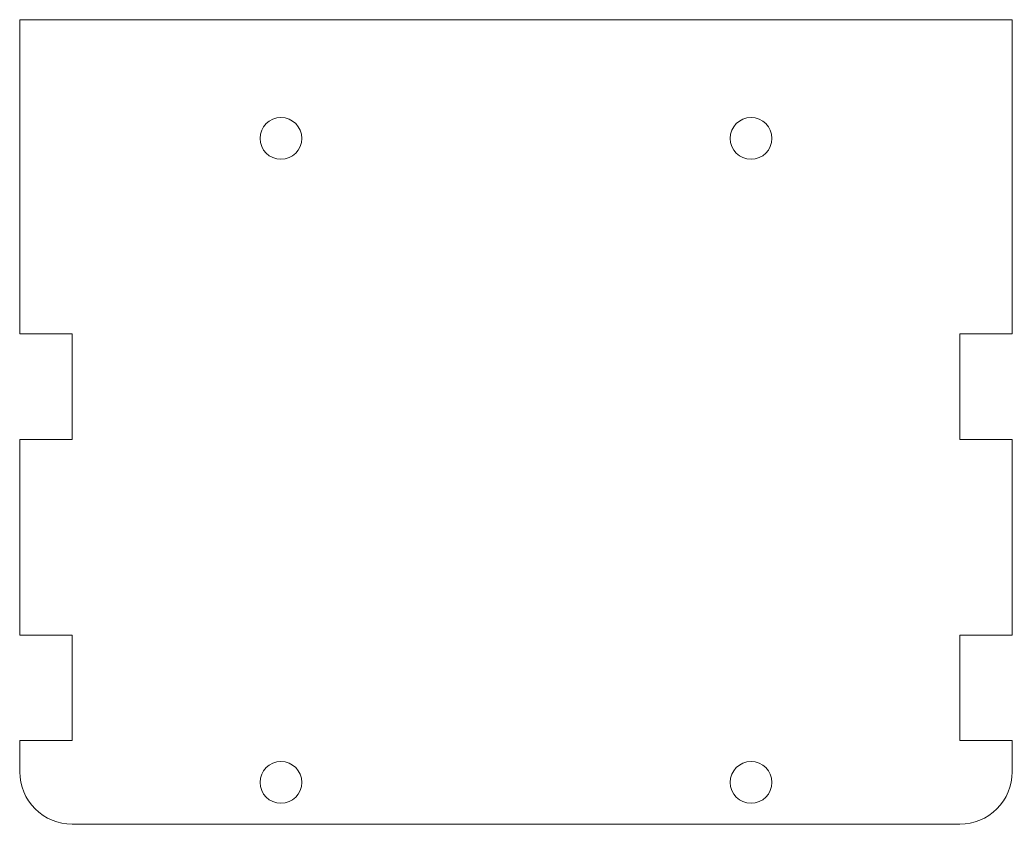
# Model space of a CAD drawing. Header units: millimetres. Extents: x 0 to 95, y -77 to 0.
import ezdxf

# ---------------------------------------------------------------- set-up
doc = ezdxf.new("R2010")
doc.units = ezdxf.units.MM

msp = doc.modelspace()

# ---------------------------------------------------------------- linework, layer by layer
at = {"color": 1, "lineweight": 5, "true_color": 0xff0000, "flags": 128}
msp.add_lwpolyline([(0, -58.896), (5, -58.896), (5, -69), (0, -69), (0, -72, 0.414214), (5, -77), (90, -77, 0.414214), (95, -72), (95, -69), (90, -69), (90, -58.896), (95, -58.896), (95, -40.178), (90, -40.178), (90, -30.075), (95, -30.075), (95, 0), (0, 0), (0, -30.075), (5, -30.075), (5, -40.178), (0, -40.178)], format="xyb", close=True, dxfattribs=at)
at = {"color": 1, "lineweight": 5, "true_color": 0xff0000}
for centre in [(25, -11.35), (70, -11.35), (25, -73), (70, -73)]:
    msp.add_circle(centre, 2, dxfattribs=at)

doc.saveas('drawing.dxf')
